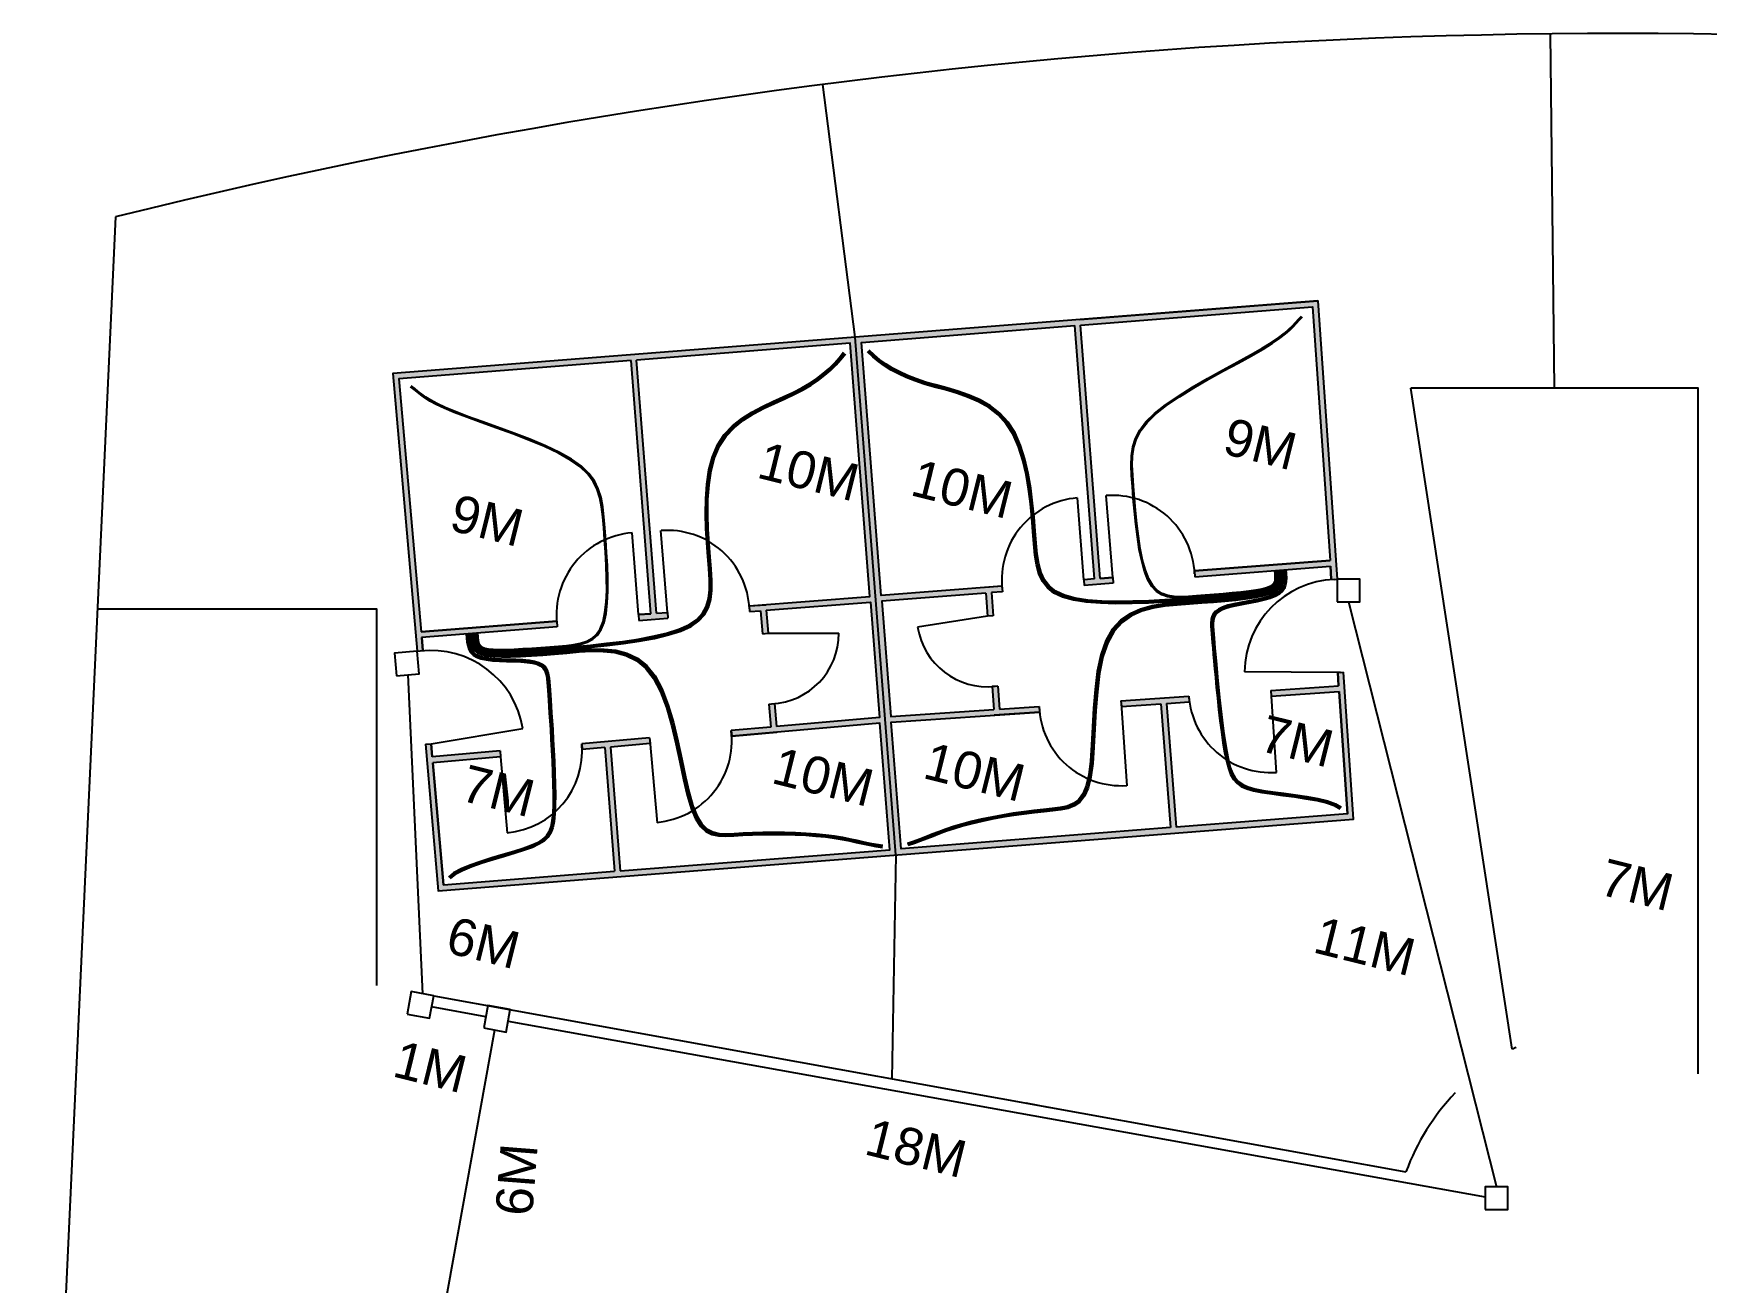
# Model space of a CAD drawing. Header units: millimetres. Extents: x 790368 to 790619, y 161713 to 161823.
# Drawn here: x 790479.4 to 790508.77, y 161748.95 to 161770.87 of the extents above; entities that cross this region are included whole.
import ezdxf

# ---------------------------------------------------------------- set-up
doc = ezdxf.new("R2010")
doc.units = ezdxf.units.MM
for name, color, linetype in [('can interior', 172, 'Continuous'), ('can secundaria', 1, 'Continuous'), ('urbanizacion', 7, 'Continuous')]:
    doc.layers.add(name, color=color, linetype=linetype)
doc.styles.get("Standard").update_dxf_attribs({"font": 'arial.ttf'})
pattern_1 = [(45, (790325.319805, 161858.91633), (0.01683798, 0.061739261), [0.079375, -0.015875, 0, -0.015875])]

msp = doc.modelspace()

# ---------------------------------------------------------------- hatches: boundary and pattern name
at = {"layer": 'urbanizacion'}
h = msp.add_hatch(dxfattribs=at)
h.set_pattern_fill('ANSI36', color=256, scale=0.01)
h.set_pattern_definition(pattern_1)
h.paths.add_polyline_path([(790494.631, 161756.559), (790494.457, 161758.779), (790497.06, 161758.958), (790497.053, 161759.057), (790496.358, 161759.01), (790496.331, 161759.413), (790496.231, 161759.406), (790496.258, 161759.003), (790494.449, 161758.879), (790494.29, 161760.903), (790496.118, 161761.046), (790496.146, 161760.643), (790496.246, 161760.65), (790496.218, 161761.054), (790496.409, 161761.069), (790496.402, 161761.169), (790496.111, 161761.146), (790494.283, 161761.002), (790493.934, 161765.446), (790497.679, 161765.74), (790498.028, 161761.296), (790497.837, 161761.281), (790497.845, 161761.182), (790498.135, 161761.204), (790498.353, 161761.222), (790498.345, 161761.321), (790498.128, 161761.304), (790497.779, 161765.748), (790501.854, 161766.068), (790502.16, 161761.621), (790499.781, 161761.434), (790499.789, 161761.334), (790502.167, 161761.521), (790502.183, 161761.288), (790502.183, 161761.283, -0.007705), (790502.233, 161761.286), (790502.233, 161761.287), (790502.283, 161761.29), (790502.26, 161761.627), (790501.947, 161766.175), (790497.771, 161765.848), (790493.826, 161765.538), (790494.539, 161756.451), (790502.572, 161757.081), (790502.395, 161759.658), (790502.345, 161759.655), (790502.295, 161759.651), (790502.311, 161759.418), (790501.119, 161759.336), (790501.126, 161759.237), (790502.318, 161759.319), (790502.465, 161757.173), (790499.462, 161756.938), (790499.292, 161759.111), (790499.689, 161759.138), (790499.682, 161759.238), (790498.49, 161759.156), (790498.497, 161759.056), (790499.192, 161759.103), (790499.362, 161756.93)])
h = msp.add_hatch(dxfattribs=at)
h.set_pattern_fill('ANSI36', color=256, scale=0.01)
h.set_pattern_definition(pattern_1)
h.paths.add_polyline_path([(790490.529, 161760.708), (790490.338, 161760.693), (790489.989, 161765.137), (790493.735, 161765.431), (790494.083, 161760.987), (790491.964, 161760.821), (790491.972, 161760.721), (790492.164, 161760.736), (790492.199, 161760.332), (790492.299, 161760.341), (790492.263, 161760.744), (790494.091, 161760.887), (790494.25, 161758.863), (790492.443, 161758.703), (790492.408, 161759.106), (790492.308, 161759.097), (790492.344, 161758.695), (790491.65, 161758.633), (790491.659, 161758.534), (790492.452, 161758.604), (790494.258, 161758.763), (790494.432, 161756.543), (790489.701, 161756.172), (790489.53, 161758.345), (790490.224, 161758.407), (790490.22, 161758.457), (790490.215, 161758.507), (790489.025, 161758.402), (790489.034, 161758.302), (790489.431, 161758.337), (790489.601, 161756.164), (790486.598, 161755.928), (790486.409, 161758.07), (790487.599, 161758.175), (790487.591, 161758.275), (790486.4, 161758.17), (790486.38, 161758.403), (790486.28, 161758.394), (790486.507, 161755.821), (790494.539, 161756.451), (790493.826, 161765.538), (790485.706, 161764.901), (790486.136, 161760.028), (790486.236, 161760.036), (790486.215, 161760.269), (790488.593, 161760.456), (790488.585, 161760.555), (790488.367, 161760.538), (790486.206, 161760.369), (790485.814, 161764.809), (790489.89, 161765.129), (790490.238, 161760.685), (790490.021, 161760.668), (790490.029, 161760.568), (790490.246, 161760.585), (790490.537, 161760.608)])

# ---------------------------------------------------------------- linework, layer by layer
for p, q in [((790496.82, 161752.099), (790497.213, 161752.024)), ((790497.017, 161752.062), (790497.017, 161752.062))]:
    msp.add_line(p, q)
at = {"layer": 'can interior'}
for points in [[(790501.208, 161761.446), (790501.213, 161761.374), (790501.214, 161761.313), (790501.209, 161761.262), (790501.194, 161761.219), (790501.166, 161761.183), (790501.123, 161761.153), (790501.062, 161761.127), (790500.979, 161761.105), (790500.873, 161761.084), (790500.748, 161761.064), (790500.607, 161761.047), (790500.455, 161761.03), (790500.296, 161761.015), (790500.134, 161761.001), (790499.975, 161760.988), (790499.821, 161760.976), (790499.677, 161760.965), (790499.543, 161760.96), (790499.42, 161760.964), (790499.307, 161760.982), (790499.205, 161761.018), (790499.114, 161761.077), (790499.033, 161761.163), (790498.963, 161761.281), (790498.904, 161761.432), (790498.854, 161761.612), (790498.812, 161761.814), (790498.778, 161762.032), (790498.75, 161762.258), (790498.727, 161762.486), (790498.707, 161762.708), (790498.691, 161762.919), (790498.676, 161763.112), (790498.669, 161763.29), (790498.674, 161763.455), (790498.697, 161763.611), (790498.744, 161763.76), (790498.819, 161763.905), (790498.929, 161764.05), (790499.079, 161764.197), (790499.271, 161764.349), (790499.498, 161764.503), (790499.748, 161764.658), (790500.011, 161764.81), (790500.275, 161764.958), (790500.53, 161765.097), (790500.764, 161765.226), (790500.968, 161765.342), (790501.132, 161765.443), (790501.261, 161765.531), (790501.361, 161765.608), (790501.438, 161765.676), (790501.501, 161765.737), (790501.554, 161765.795), (790501.605, 161765.852), (790501.66, 161765.909)], [(790501.188, 161761.444), (790501.193, 161761.373), (790501.194, 161761.313), (790501.189, 161761.264), (790501.174, 161761.223), (790501.146, 161761.19), (790501.104, 161761.162), (790501.043, 161761.139), (790500.961, 161761.118), (790500.857, 161761.099), (790500.733, 161761.081), (790500.594, 161761.064), (790500.444, 161761.049), (790500.287, 161761.034), (790500.128, 161761.02), (790499.97, 161761.008), (790499.819, 161760.996), (790499.678, 161760.985), (790499.547, 161760.98), (790499.426, 161760.984), (790499.315, 161761.002), (790499.216, 161761.038), (790499.126, 161761.097), (790499.047, 161761.182), (790498.978, 161761.299), (790498.92, 161761.449), (790498.871, 161761.627), (790498.83, 161761.828), (790498.797, 161762.043), (790498.769, 161762.267), (790498.746, 161762.493), (790498.727, 161762.713), (790498.71, 161762.921), (790498.696, 161763.113), (790498.689, 161763.289), (790498.695, 161763.452), (790498.718, 161763.606), (790498.764, 161763.753), (790498.84, 161763.897), (790498.949, 161764.041), (790499.099, 161764.187), (790499.291, 161764.338), (790499.517, 161764.491), (790499.767, 161764.646), (790500.029, 161764.798), (790500.293, 161764.945), (790500.548, 161765.084), (790500.782, 161765.213), (790500.985, 161765.329), (790501.149, 161765.43), (790501.278, 161765.518), (790501.378, 161765.595), (790501.455, 161765.663), (790501.517, 161765.725), (790501.57, 161765.783), (790501.62, 161765.839), (790501.674, 161765.895)], [(790487.114, 161760.34), (790487.12, 161760.267), (790487.129, 161760.203), (790487.143, 161760.148), (790487.166, 161760.102), (790487.2, 161760.063), (790487.25, 161760.033), (790487.318, 161760.01), (790487.407, 161759.994), (790487.52, 161759.986), (790487.656, 161759.983), (790487.815, 161759.987), (790487.995, 161759.995), (790488.196, 161760.009), (790488.417, 161760.026), (790488.657, 161760.046), (790488.915, 161760.07), (790489.188, 161760.096), (790489.471, 161760.126), (790489.756, 161760.161), (790490.035, 161760.203), (790490.301, 161760.252), (790490.546, 161760.311), (790490.763, 161760.38), (790490.943, 161760.462), (790491.082, 161760.557), (790491.182, 161760.667), (790491.25, 161760.792), (790491.289, 161760.934), (790491.307, 161761.092), (790491.308, 161761.269), (790491.297, 161761.465), (790491.279, 161761.682), (790491.261, 161761.917), (790491.246, 161762.168), (790491.238, 161762.427), (790491.241, 161762.688), (790491.259, 161762.944), (790491.297, 161763.19), (790491.357, 161763.418), (790491.445, 161763.623), (790491.562, 161763.8), (790491.705, 161763.951), (790491.867, 161764.08), (790492.042, 161764.191), (790492.225, 161764.289), (790492.409, 161764.376), (790492.589, 161764.457), (790492.758, 161764.536), (790492.913, 161764.616), (790493.052, 161764.698), (790493.179, 161764.783), (790493.293, 161764.87), (790493.396, 161764.96), (790493.49, 161765.052), (790493.575, 161765.148), (790493.654, 161765.248)], [(790487.134, 161760.342), (790487.14, 161760.269), (790487.148, 161760.206), (790487.162, 161760.153), (790487.185, 161760.109), (790487.219, 161760.073), (790487.268, 161760.045), (790487.335, 161760.024), (790487.422, 161760.011), (790487.533, 161760.004), (790487.668, 161760.002), (790487.825, 161760.006), (790488.003, 161760.015), (790488.202, 161760.029), (790488.42, 161760.046), (790488.658, 161760.067), (790488.913, 161760.09), (790489.184, 161760.116), (790489.464, 161760.145), (790489.747, 161760.18), (790490.024, 161760.221), (790490.288, 161760.27), (790490.531, 161760.328), (790490.746, 161760.397), (790490.925, 161760.477), (790491.062, 161760.571), (790491.162, 161760.679), (790491.229, 161760.802), (790491.269, 161760.942), (790491.286, 161761.099), (790491.287, 161761.275), (790491.276, 161761.47), (790491.259, 161761.686), (790491.241, 161761.922), (790491.226, 161762.173), (790491.218, 161762.432), (790491.221, 161762.694), (790491.239, 161762.952), (790491.277, 161763.199), (790491.338, 161763.429), (790491.426, 161763.635), (790491.544, 161763.813), (790491.687, 161763.965), (790491.85, 161764.095), (790492.026, 161764.207), (790492.21, 161764.305), (790492.395, 161764.392), (790492.575, 161764.473), (790492.745, 161764.552), (790492.9, 161764.632), (790493.039, 161764.714), (790493.165, 161764.798), (790493.279, 161764.884), (790493.382, 161764.973), (790493.475, 161765.066), (790493.56, 161765.161), (790493.638, 161765.26)], [(790487.154, 161760.343), (790487.16, 161760.271), (790487.168, 161760.21), (790487.182, 161760.158), (790487.204, 161760.116), (790487.237, 161760.082), (790487.285, 161760.057), (790487.351, 161760.039), (790487.438, 161760.027), (790487.547, 161760.021), (790487.68, 161760.021), (790487.835, 161760.026), (790488.011, 161760.035), (790488.207, 161760.049), (790488.423, 161760.066), (790488.658, 161760.087), (790488.911, 161760.11), (790489.18, 161760.135), (790489.458, 161760.165), (790489.738, 161760.199), (790490.013, 161760.24), (790490.274, 161760.288), (790490.515, 161760.345), (790490.729, 161760.413), (790490.906, 161760.492), (790491.043, 161760.584), (790491.142, 161760.691), (790491.209, 161760.812), (790491.248, 161760.95), (790491.266, 161761.106), (790491.266, 161761.281), (790491.256, 161761.475), (790491.238, 161761.69), (790491.22, 161761.926), (790491.205, 161762.177), (790491.197, 161762.438), (790491.201, 161762.701), (790491.219, 161762.96), (790491.257, 161763.209), (790491.318, 161763.44), (790491.407, 161763.647), (790491.526, 161763.827), (790491.67, 161763.98), (790491.834, 161764.11), (790492.011, 161764.223), (790492.195, 161764.32), (790492.381, 161764.408), (790492.562, 161764.489), (790492.732, 161764.568), (790492.887, 161764.648), (790493.026, 161764.729), (790493.152, 161764.813), (790493.265, 161764.899), (790493.367, 161764.987), (790493.46, 161765.079), (790493.544, 161765.173), (790493.622, 161765.272)], [(790501.268, 161761.451), (790501.273, 161761.377), (790501.274, 161761.313), (790501.269, 161761.256), (790501.254, 161761.207), (790501.225, 161761.164), (790501.181, 161761.126), (790501.118, 161761.093), (790501.032, 161761.064), (790500.922, 161761.037), (790500.788, 161761.014), (790500.631, 161760.992), (790500.451, 161760.973), (790500.25, 161760.954), (790500.029, 161760.937), (790499.789, 161760.92), (790499.531, 161760.903), (790499.257, 161760.886), (790498.972, 161760.872), (790498.686, 161760.862), (790498.403, 161760.859), (790498.133, 161760.867), (790497.882, 161760.886), (790497.657, 161760.921), (790497.466, 161760.974), (790497.314, 161761.046), (790497.198, 161761.139), (790497.112, 161761.252), (790497.051, 161761.386), (790497.009, 161761.54), (790496.98, 161761.714), (790496.961, 161761.91), (790496.944, 161762.126), (790496.925, 161762.362), (790496.901, 161762.612), (790496.869, 161762.869), (790496.825, 161763.126), (790496.767, 161763.376), (790496.691, 161763.613), (790496.596, 161763.829), (790496.477, 161764.018), (790496.334, 161764.174), (790496.17, 161764.301), (790495.99, 161764.404), (790495.799, 161764.486), (790495.604, 161764.554), (790495.408, 161764.611), (790495.218, 161764.663), (790495.038, 161764.715), (790494.873, 161764.77), (790494.722, 161764.829), (790494.584, 161764.893), (790494.458, 161764.961), (790494.342, 161765.034), (790494.235, 161765.111), (790494.135, 161765.192), (790494.042, 161765.278)], [(790501.248, 161761.449), (790501.253, 161761.376), (790501.254, 161761.313), (790501.249, 161761.258), (790501.234, 161761.211), (790501.206, 161761.17), (790501.162, 161761.135), (790501.099, 161761.104), (790501.014, 161761.077), (790500.906, 161761.053), (790500.773, 161761.031), (790500.618, 161761.01), (790500.44, 161760.991), (790500.242, 161760.973), (790500.023, 161760.956), (790499.786, 161760.94), (790499.53, 161760.923), (790499.258, 161760.906), (790498.976, 161760.892), (790498.692, 161760.882), (790498.412, 161760.879), (790498.144, 161760.886), (790497.894, 161760.906), (790497.671, 161760.94), (790497.482, 161760.992), (790497.331, 161761.063), (790497.216, 161761.154), (790497.131, 161761.265), (790497.07, 161761.397), (790497.028, 161761.55), (790497, 161761.723), (790496.98, 161761.918), (790496.963, 161762.133), (790496.945, 161762.369), (790496.92, 161762.62), (790496.888, 161762.877), (790496.844, 161763.136), (790496.785, 161763.387), (790496.71, 161763.625), (790496.614, 161763.843), (790496.494, 161764.033), (790496.35, 161764.19), (790496.185, 161764.318), (790496.004, 161764.421), (790495.812, 161764.504), (790495.616, 161764.572), (790495.419, 161764.629), (790495.229, 161764.681), (790495.048, 161764.733), (790494.883, 161764.787), (790494.732, 161764.847), (790494.595, 161764.91), (790494.469, 161764.978), (790494.354, 161765.05), (790494.248, 161765.126), (790494.149, 161765.207), (790494.056, 161765.292)], [(790501.228, 161761.447), (790501.233, 161761.375), (790501.234, 161761.313), (790501.229, 161761.26), (790501.214, 161761.215), (790501.186, 161761.177), (790501.142, 161761.144), (790501.08, 161761.116), (790500.997, 161761.091), (790500.889, 161761.068), (790500.758, 161761.047), (790500.605, 161761.028), (790500.429, 161761.01), (790500.233, 161760.993), (790500.017, 161760.976), (790499.782, 161760.959), (790499.528, 161760.943), (790499.259, 161760.926), (790498.98, 161760.912), (790498.698, 161760.902), (790498.42, 161760.899), (790498.154, 161760.906), (790497.907, 161760.925), (790497.686, 161760.959), (790497.498, 161761.009), (790497.348, 161761.079), (790497.234, 161761.169), (790497.149, 161761.278), (790497.089, 161761.409), (790497.047, 161761.56), (790497.019, 161761.732), (790497, 161761.925), (790496.983, 161762.141), (790496.964, 161762.377), (790496.94, 161762.627), (790496.907, 161762.886), (790496.863, 161763.145), (790496.804, 161763.398), (790496.728, 161763.638), (790496.631, 161763.857), (790496.511, 161764.048), (790496.366, 161764.206), (790496.2, 161764.335), (790496.018, 161764.438), (790495.825, 161764.522), (790495.628, 161764.59), (790495.431, 161764.647), (790495.239, 161764.699), (790495.059, 161764.751), (790494.893, 161764.805), (790494.743, 161764.864), (790494.606, 161764.927), (790494.481, 161764.994), (790494.366, 161765.066), (790494.26, 161765.142), (790494.162, 161765.222), (790494.07, 161765.307)], [(790487.193, 161760.346), (790487.2, 161760.275), (790487.208, 161760.216), (790487.221, 161760.168), (790487.242, 161760.13), (790487.274, 161760.101), (790487.321, 161760.081), (790487.385, 161760.067), (790487.469, 161760.06), (790487.575, 161760.057), (790487.7, 161760.058), (790487.84, 161760.064), (790487.99, 161760.071), (790488.147, 161760.081), (790488.307, 161760.093), (790488.464, 161760.105), (790488.615, 161760.117), (790488.757, 161760.128), (790488.887, 161760.144), (790489.006, 161760.167), (790489.112, 161760.202), (790489.205, 161760.253), (790489.284, 161760.325), (790489.349, 161760.421), (790489.399, 161760.547), (790489.433, 161760.704), (790489.454, 161760.888), (790489.463, 161761.092), (790489.462, 161761.311), (790489.455, 161761.536), (790489.442, 161761.762), (790489.427, 161761.983), (790489.41, 161762.192), (790489.394, 161762.383), (790489.374, 161762.558), (790489.343, 161762.718), (790489.296, 161762.867), (790489.227, 161763.005), (790489.13, 161763.135), (790489, 161763.26), (790488.829, 161763.381), (790488.616, 161763.5), (790488.369, 161763.617), (790488.098, 161763.73), (790487.815, 161763.839), (790487.532, 161763.943), (790487.258, 161764.041), (790487.007, 161764.132), (790486.788, 161764.215), (790486.61, 161764.289), (790486.469, 161764.356), (790486.359, 161764.417), (790486.272, 161764.472), (790486.201, 161764.523), (790486.14, 161764.572), (790486.082, 161764.619), (790486.019, 161764.667)], [(790487.173, 161760.345), (790487.18, 161760.273), (790487.188, 161760.213), (790487.201, 161760.163), (790487.223, 161760.123), (790487.256, 161760.092), (790487.303, 161760.069), (790487.368, 161760.053), (790487.453, 161760.043), (790487.561, 161760.039), (790487.688, 161760.04), (790487.83, 161760.044), (790487.982, 161760.051), (790488.142, 161760.061), (790488.303, 161760.073), (790488.463, 161760.085), (790488.617, 161760.097), (790488.761, 161760.109), (790488.894, 161760.124), (790489.015, 161760.148), (790489.123, 161760.183), (790489.218, 161760.235), (790489.299, 161760.307), (790489.366, 161760.405), (790489.417, 161760.532), (790489.452, 161760.69), (790489.473, 161760.876), (790489.483, 161761.082), (790489.482, 161761.302), (790489.475, 161761.53), (790489.462, 161761.759), (790489.447, 161761.982), (790489.43, 161762.192), (790489.414, 161762.386), (790489.394, 161762.562), (790489.363, 161762.725), (790489.316, 161762.875), (790489.246, 161763.014), (790489.149, 161763.146), (790489.018, 161763.272), (790488.848, 161763.394), (790488.634, 161763.514), (790488.386, 161763.631), (790488.115, 161763.745), (790487.832, 161763.855), (790487.548, 161763.959), (790487.274, 161764.057), (790487.022, 161764.148), (790486.803, 161764.231), (790486.625, 161764.305), (790486.484, 161764.371), (790486.374, 161764.432), (790486.286, 161764.487), (790486.215, 161764.538), (790486.154, 161764.587), (790486.094, 161764.635), (790486.031, 161764.683)], [(790501.288, 161761.452), (790501.293, 161761.379), (790501.294, 161761.313), (790501.289, 161761.255), (790501.274, 161761.203), (790501.245, 161761.157), (790501.2, 161761.117), (790501.136, 161761.081), (790501.05, 161761.05), (790500.939, 161761.022), (790500.805, 161760.997), (790500.651, 161760.975), (790500.48, 161760.955), (790500.294, 161760.937), (790500.097, 161760.921), (790499.89, 161760.906), (790499.677, 161760.891), (790499.461, 161760.876), (790499.246, 161760.855), (790499.036, 161760.82), (790498.836, 161760.766), (790498.65, 161760.685), (790498.482, 161760.57), (790498.338, 161760.416), (790498.222, 161760.215), (790498.136, 161759.964), (790498.075, 161759.673), (790498.035, 161759.355), (790498.009, 161759.026), (790497.991, 161758.697), (790497.975, 161758.384), (790497.956, 161758.098), (790497.926, 161757.855), (790497.881, 161757.665), (790497.82, 161757.522), (790497.744, 161757.42), (790497.651, 161757.351), (790497.544, 161757.307), (790497.421, 161757.281), (790497.283, 161757.265), (790497.13, 161757.25), (790496.963, 161757.232), (790496.784, 161757.209), (790496.598, 161757.182), (790496.41, 161757.15), (790496.221, 161757.115), (790496.038, 161757.077), (790495.862, 161757.036), (790495.699, 161756.993), (790495.551, 161756.949), (790495.416, 161756.903), (790495.293, 161756.858), (790495.177, 161756.813), (790495.066, 161756.769), (790494.959, 161756.728), (790494.851, 161756.689), (790494.741, 161756.654)], [(790501.308, 161761.454), (790501.313, 161761.38), (790501.314, 161761.313), (790501.309, 161761.253), (790501.294, 161761.199), (790501.265, 161761.151), (790501.22, 161761.108), (790501.155, 161761.07), (790501.068, 161761.036), (790500.955, 161761.007), (790500.82, 161760.98), (790500.665, 161760.957), (790500.492, 161760.937), (790500.305, 161760.918), (790500.106, 161760.902), (790499.899, 161760.886), (790499.685, 161760.872), (790499.469, 161760.857), (790499.255, 161760.835), (790499.046, 161760.801), (790498.847, 161760.746), (790498.663, 161760.665), (790498.497, 161760.551), (790498.355, 161760.397), (790498.24, 161760.195), (790498.155, 161759.944), (790498.095, 161759.653), (790498.056, 161759.336), (790498.03, 161759.006), (790498.012, 161758.677), (790497.995, 161758.363), (790497.975, 161758.078), (790497.944, 161757.835), (790497.897, 161757.644), (790497.835, 161757.501), (790497.757, 161757.4), (790497.663, 161757.331), (790497.553, 161757.287), (790497.429, 161757.261), (790497.29, 161757.244), (790497.135, 161757.23), (790496.967, 161757.212), (790496.788, 161757.189), (790496.603, 161757.162), (790496.414, 161757.13), (790496.226, 161757.095), (790496.043, 161757.057), (790495.868, 161757.017), (790495.705, 161756.974), (790495.557, 161756.93), (790495.423, 161756.884), (790495.3, 161756.839), (790495.184, 161756.794), (790495.073, 161756.751), (790494.966, 161756.709), (790494.857, 161756.67), (790494.746, 161756.635)], [(790501.328, 161761.455), (790501.333, 161761.381), (790501.334, 161761.313), (790501.329, 161761.251), (790501.314, 161761.195), (790501.285, 161761.144), (790501.239, 161761.099), (790501.174, 161761.058), (790501.085, 161761.023), (790500.972, 161760.991), (790500.835, 161760.964), (790500.678, 161760.939), (790500.504, 161760.918), (790500.315, 161760.899), (790500.115, 161760.882), (790499.907, 161760.867), (790499.693, 161760.852), (790499.478, 161760.837), (790499.264, 161760.816), (790499.056, 161760.781), (790498.859, 161760.727), (790498.676, 161760.646), (790498.512, 161760.532), (790498.371, 161760.377), (790498.258, 161760.176), (790498.174, 161759.925), (790498.115, 161759.633), (790498.076, 161759.316), (790498.05, 161758.986), (790498.032, 161758.657), (790498.015, 161758.343), (790497.994, 161758.057), (790497.962, 161757.814), (790497.914, 161757.623), (790497.85, 161757.481), (790497.77, 161757.379), (790497.674, 161757.31), (790497.563, 161757.266), (790497.437, 161757.24), (790497.296, 161757.224), (790497.141, 161757.21), (790496.972, 161757.192), (790496.793, 161757.169), (790496.607, 161757.142), (790496.418, 161757.111), (790496.231, 161757.076), (790496.048, 161757.038), (790495.873, 161756.997), (790495.711, 161756.955), (790495.564, 161756.911), (790495.43, 161756.865), (790495.307, 161756.82), (790495.191, 161756.775), (790495.08, 161756.732), (790494.972, 161756.69), (790494.864, 161756.651), (790494.752, 161756.616)], [(790501.348, 161761.457), (790501.353, 161761.382), (790501.355, 161761.313), (790501.352, 161761.249), (790501.34, 161761.191), (790501.318, 161761.139), (790501.281, 161761.092), (790501.229, 161761.05), (790501.157, 161761.013), (790501.066, 161760.982), (790500.958, 161760.954), (790500.84, 161760.929), (790500.716, 161760.906), (790500.592, 161760.883), (790500.473, 161760.858), (790500.365, 161760.832), (790500.273, 161760.801), (790500.201, 161760.767), (790500.147, 161760.727), (790500.11, 161760.683), (790500.086, 161760.634), (790500.073, 161760.582), (790500.069, 161760.525), (790500.07, 161760.464), (790500.074, 161760.399), (790500.079, 161760.329), (790500.085, 161760.254), (790500.092, 161760.171), (790500.1, 161760.078), (790500.109, 161759.973), (790500.12, 161759.854), (790500.133, 161759.718), (790500.147, 161759.564), (790500.164, 161759.391), (790500.183, 161759.203), (790500.204, 161759.006), (790500.227, 161758.806), (790500.253, 161758.61), (790500.28, 161758.421), (790500.31, 161758.248), (790500.341, 161758.095), (790500.375, 161757.966), (790500.415, 161757.861), (790500.464, 161757.776), (790500.525, 161757.708), (790500.602, 161757.654), (790500.699, 161757.612), (790500.819, 161757.577), (790500.965, 161757.548), (790501.139, 161757.522), (790501.332, 161757.495), (790501.535, 161757.468), (790501.737, 161757.438), (790501.928, 161757.404), (790502.097, 161757.364), (790502.235, 161757.317), (790502.331, 161757.26)], [(790501.368, 161761.458), (790501.373, 161761.383), (790501.375, 161761.313), (790501.372, 161761.247), (790501.361, 161761.187), (790501.338, 161761.132), (790501.302, 161761.083), (790501.25, 161761.038), (790501.178, 161761), (790501.087, 161760.967), (790500.979, 161760.938), (790500.861, 161760.912), (790500.737, 161760.888), (790500.613, 161760.865), (790500.494, 161760.841), (790500.386, 161760.815), (790500.294, 161760.786), (790500.222, 161760.753), (790500.168, 161760.715), (790500.131, 161760.673), (790500.107, 161760.626), (790500.094, 161760.575), (790500.089, 161760.52), (790500.09, 161760.46), (790500.094, 161760.397), (790500.099, 161760.329), (790500.105, 161760.255), (790500.112, 161760.172), (790500.12, 161760.08), (790500.129, 161759.975), (790500.14, 161759.856), (790500.153, 161759.721), (790500.167, 161759.567), (790500.184, 161759.394), (790500.203, 161759.207), (790500.224, 161759.011), (790500.247, 161758.812), (790500.272, 161758.617), (790500.299, 161758.429), (790500.328, 161758.257), (790500.359, 161758.105), (790500.392, 161757.977), (790500.431, 161757.873), (790500.479, 161757.789), (790500.539, 161757.722), (790500.615, 161757.67), (790500.711, 161757.628), (790500.83, 161757.595), (790500.975, 161757.566), (790501.148, 161757.54), (790501.341, 161757.514), (790501.544, 161757.487), (790501.746, 161757.457), (790501.937, 161757.423), (790502.108, 161757.382), (790502.247, 161757.334), (790502.344, 161757.276)], [(790501.387, 161761.46), (790501.393, 161761.384), (790501.395, 161761.313), (790501.392, 161761.246), (790501.381, 161761.183), (790501.359, 161761.126), (790501.323, 161761.074), (790501.271, 161761.027), (790501.2, 161760.986), (790501.108, 161760.952), (790501.001, 161760.922), (790500.882, 161760.895), (790500.758, 161760.871), (790500.634, 161760.848), (790500.516, 161760.824), (790500.407, 161760.799), (790500.315, 161760.771), (790500.243, 161760.739), (790500.189, 161760.703), (790500.151, 161760.662), (790500.127, 161760.617), (790500.114, 161760.568), (790500.109, 161760.515), (790500.11, 161760.457), (790500.114, 161760.395), (790500.119, 161760.328), (790500.125, 161760.255), (790500.132, 161760.173), (790500.14, 161760.081), (790500.149, 161759.977), (790500.16, 161759.858), (790500.172, 161759.723), (790500.187, 161759.57), (790500.204, 161759.398), (790500.222, 161759.212), (790500.243, 161759.016), (790500.266, 161758.818), (790500.291, 161758.623), (790500.317, 161758.437), (790500.346, 161758.266), (790500.376, 161758.115), (790500.409, 161757.988), (790500.447, 161757.885), (790500.493, 161757.803), (790500.553, 161757.737), (790500.628, 161757.685), (790500.723, 161757.644), (790500.84, 161757.612), (790500.985, 161757.584), (790501.158, 161757.558), (790501.35, 161757.533), (790501.553, 161757.506), (790501.755, 161757.476), (790501.947, 161757.441), (790502.118, 161757.4), (790502.258, 161757.35), (790502.357, 161757.291)], [(790486.994, 161760.331), (790487, 161760.255), (790487.009, 161760.184), (790487.023, 161760.118), (790487.044, 161760.058), (790487.075, 161760.005), (790487.118, 161759.959), (790487.177, 161759.921), (790487.254, 161759.892), (790487.349, 161759.872), (790487.46, 161759.859), (790487.581, 161759.852), (790487.707, 161759.847), (790487.833, 161759.843), (790487.954, 161759.839), (790488.065, 161759.831), (790488.161, 161759.817), (790488.237, 161759.797), (790488.296, 161759.77), (790488.339, 161759.735), (790488.37, 161759.695), (790488.391, 161759.648), (790488.404, 161759.596), (790488.412, 161759.539), (790488.418, 161759.477), (790488.423, 161759.41), (790488.429, 161759.337), (790488.435, 161759.255), (790488.441, 161759.163), (790488.449, 161759.059), (790488.456, 161758.94), (790488.465, 161758.805), (790488.475, 161758.651), (790488.485, 161758.479), (790488.496, 161758.291), (790488.506, 161758.095), (790488.514, 161757.896), (790488.52, 161757.7), (790488.523, 161757.512), (790488.521, 161757.338), (790488.515, 161757.184), (790488.502, 161757.054), (790488.481, 161756.947), (790488.448, 161756.857), (790488.399, 161756.783), (790488.333, 161756.72), (790488.246, 161756.665), (790488.135, 161756.615), (790487.996, 161756.565), (790487.83, 161756.513), (790487.643, 161756.457), (790487.447, 161756.399), (790487.252, 161756.338), (790487.068, 161756.274), (790486.906, 161756.206), (790486.775, 161756.135), (790486.687, 161756.061)], [(790487.014, 161760.332), (790487.02, 161760.257), (790487.029, 161760.187), (790487.042, 161760.123), (790487.063, 161760.065), (790487.094, 161760.015), (790487.137, 161759.971), (790487.196, 161759.936), (790487.272, 161759.909), (790487.368, 161759.89), (790487.478, 161759.879), (790487.599, 161759.872), (790487.726, 161759.867), (790487.852, 161759.864), (790487.973, 161759.859), (790488.084, 161759.85), (790488.179, 161759.836), (790488.256, 161759.814), (790488.315, 161759.785), (790488.358, 161759.749), (790488.389, 161759.706), (790488.41, 161759.658), (790488.423, 161759.604), (790488.431, 161759.545), (790488.437, 161759.482), (790488.443, 161759.414), (790488.449, 161759.34), (790488.455, 161759.258), (790488.461, 161759.165), (790488.469, 161759.06), (790488.476, 161758.941), (790488.485, 161758.805), (790488.495, 161758.651), (790488.505, 161758.478), (790488.516, 161758.29), (790488.526, 161758.093), (790488.534, 161757.893), (790488.54, 161757.696), (790488.542, 161757.507), (790488.54, 161757.332), (790488.534, 161757.177), (790488.521, 161757.046), (790488.498, 161756.937), (790488.464, 161756.846), (790488.415, 161756.771), (790488.348, 161756.707), (790488.26, 161756.651), (790488.148, 161756.599), (790488.009, 161756.549), (790487.842, 161756.496), (790487.655, 161756.44), (790487.459, 161756.382), (790487.264, 161756.321), (790487.08, 161756.257), (790486.919, 161756.19), (790486.789, 161756.121), (790486.702, 161756.048)], [(790487.034, 161760.334), (790487.04, 161760.259), (790487.049, 161760.19), (790487.062, 161760.128), (790487.083, 161760.072), (790487.113, 161760.024), (790487.156, 161759.983), (790487.215, 161759.95), (790487.291, 161759.925), (790487.386, 161759.908), (790487.497, 161759.898), (790487.618, 161759.892), (790487.744, 161759.888), (790487.87, 161759.884), (790487.991, 161759.879), (790488.102, 161759.869), (790488.198, 161759.854), (790488.274, 161759.831), (790488.333, 161759.8), (790488.377, 161759.762), (790488.408, 161759.718), (790488.429, 161759.668), (790488.443, 161759.612), (790488.451, 161759.552), (790488.457, 161759.487), (790488.463, 161759.418), (790488.468, 161759.343), (790488.475, 161759.26), (790488.481, 161759.167), (790488.488, 161759.061), (790488.496, 161758.942), (790488.505, 161758.806), (790488.515, 161758.651), (790488.525, 161758.478), (790488.536, 161758.289), (790488.546, 161758.091), (790488.554, 161757.891), (790488.56, 161757.692), (790488.562, 161757.502), (790488.56, 161757.326), (790488.552, 161757.17), (790488.539, 161757.037), (790488.516, 161756.927), (790488.481, 161756.836), (790488.431, 161756.759), (790488.363, 161756.694), (790488.274, 161756.637), (790488.161, 161756.584), (790488.021, 161756.533), (790487.854, 161756.479), (790487.667, 161756.423), (790487.471, 161756.365), (790487.276, 161756.304), (790487.093, 161756.24), (790486.931, 161756.174), (790486.803, 161756.106), (790486.717, 161756.035)], [(790487.054, 161760.335), (790487.06, 161760.261), (790487.069, 161760.194), (790487.084, 161760.133), (790487.108, 161760.08), (790487.145, 161760.035), (790487.197, 161759.997), (790487.268, 161759.967), (790487.361, 161759.946), (790487.478, 161759.932), (790487.617, 161759.926), (790487.776, 161759.927), (790487.952, 161759.933), (790488.141, 161759.944), (790488.341, 161759.958), (790488.549, 161759.976), (790488.762, 161759.994), (790488.978, 161760.013), (790489.192, 161760.025), (790489.403, 161760.024), (790489.606, 161760.001), (790489.799, 161759.949), (790489.979, 161759.862), (790490.142, 161759.731), (790490.286, 161759.55), (790490.408, 161759.315), (790490.511, 161759.037), (790490.599, 161758.729), (790490.676, 161758.407), (790490.746, 161758.085), (790490.811, 161757.777), (790490.877, 161757.499), (790490.947, 161757.264), (790491.024, 161757.083), (790491.109, 161756.952), (790491.204, 161756.864), (790491.309, 161756.81), (790491.426, 161756.785), (790491.554, 161756.779), (790491.696, 161756.785), (790491.852, 161756.795), (790492.021, 161756.804), (790492.202, 161756.809), (790492.39, 161756.811), (790492.581, 161756.81), (790492.772, 161756.804), (790492.958, 161756.795), (790493.137, 161756.783), (790493.304, 161756.766), (790493.456, 161756.745), (790493.595, 161756.721), (790493.724, 161756.696), (790493.845, 161756.67), (790493.961, 161756.644), (790494.075, 161756.62), (790494.188, 161756.598), (790494.304, 161756.581)], [(790487.074, 161760.337), (790487.08, 161760.263), (790487.089, 161760.197), (790487.104, 161760.138), (790487.128, 161760.087), (790487.163, 161760.044), (790487.215, 161760.009), (790487.285, 161759.982), (790487.376, 161759.962), (790487.492, 161759.95), (790487.629, 161759.945), (790487.786, 161759.947), (790487.96, 161759.953), (790488.148, 161759.964), (790488.347, 161759.979), (790488.554, 161759.996), (790488.767, 161760.015), (790488.983, 161760.034), (790489.198, 161760.046), (790489.41, 161760.044), (790489.614, 161760.022), (790489.809, 161759.97), (790489.991, 161759.883), (790490.155, 161759.753), (790490.301, 161759.572), (790490.424, 161759.337), (790490.528, 161759.059), (790490.616, 161758.752), (790490.693, 161758.43), (790490.763, 161758.108), (790490.828, 161757.801), (790490.893, 161757.522), (790490.961, 161757.287), (790491.037, 161757.106), (790491.121, 161756.975), (790491.214, 161756.886), (790491.317, 161756.833), (790491.432, 161756.806), (790491.559, 161756.8), (790491.699, 161756.806), (790491.854, 161756.816), (790492.023, 161756.824), (790492.203, 161756.829), (790492.391, 161756.831), (790492.582, 161756.83), (790492.773, 161756.824), (790492.96, 161756.815), (790493.139, 161756.803), (790493.307, 161756.786), (790493.459, 161756.765), (790493.599, 161756.741), (790493.728, 161756.716), (790493.849, 161756.689), (790493.965, 161756.664), (790494.078, 161756.639), (790494.191, 161756.618), (790494.306, 161756.601)], [(790487.094, 161760.338), (790487.1, 161760.265), (790487.109, 161760.2), (790487.123, 161760.143), (790487.147, 161760.094), (790487.182, 161760.054), (790487.232, 161760.021), (790487.301, 161759.996), (790487.391, 161759.978), (790487.505, 161759.968), (790487.642, 161759.964), (790487.797, 161759.966), (790487.969, 161759.974), (790488.155, 161759.985), (790488.353, 161759.999), (790488.559, 161760.017), (790488.772, 161760.036), (790488.988, 161760.054), (790489.204, 161760.067), (790489.417, 161760.065), (790489.623, 161760.043), (790489.819, 161759.992), (790490.002, 161759.905), (790490.169, 161759.775), (790490.315, 161759.594), (790490.439, 161759.36), (790490.544, 161759.082), (790490.633, 161758.775), (790490.71, 161758.453), (790490.779, 161758.131), (790490.844, 161757.824), (790490.908, 161757.545), (790490.976, 161757.31), (790491.05, 161757.129), (790491.132, 161756.997), (790491.223, 161756.909), (790491.325, 161756.855), (790491.438, 161756.828), (790491.564, 161756.821), (790491.703, 161756.827), (790491.856, 161756.837), (790492.024, 161756.845), (790492.204, 161756.85), (790492.392, 161756.851), (790492.583, 161756.85), (790492.775, 161756.844), (790492.962, 161756.835), (790493.142, 161756.822), (790493.309, 161756.806), (790493.463, 161756.785), (790493.603, 161756.761), (790493.732, 161756.735), (790493.853, 161756.709), (790493.969, 161756.683), (790494.082, 161756.659), (790494.194, 161756.638), (790494.309, 161756.621)]]:
    msp.add_lwpolyline(points, dxfattribs=at)
at = {"layer": 'can secundaria'}
for p, q in [((790502.483, 161760.89), (790505.082, 161750.627)), ((790485.972, 161759.611), (790486.229, 161754.015)), ((790487.339, 161753.611), (790486.39, 161753.783)), ((790486.603, 161748.425), (790487.5, 161753.379))]:
    msp.add_line(p, q, dxfattribs=at)
for points in [[(790502.283, 161760.89), (790502.683, 161760.89), (790502.683, 161761.29), (790502.283, 161761.29)], [(790485.773, 161759.594), (790486.171, 161759.629), (790486.136, 161760.028), (790485.737, 161759.992)], [(790485.961, 161753.657), (790486.355, 161753.586), (790486.426, 161753.98), (790486.032, 161754.051)], [(790487.304, 161753.414), (790487.697, 161753.343), (790487.768, 161753.737), (790487.375, 161753.808)], [(790504.882, 161750.227), (790505.282, 161750.227), (790505.282, 161750.627), (790504.882, 161750.627)]]:
    msp.add_lwpolyline(points, close=True, dxfattribs=at)
msp.add_lwpolyline([(790487.732, 161753.533), (790504.882, 161750.449)], dxfattribs=at)
at = {"layer": 'urbanizacion'}
for points in [[(790506.102, 161764.645), (790506.033, 161770.861)], [(790493.826, 161765.538), (790493.257, 161769.974)], [(790480.842, 161767.651), (790479.401, 161736.447)], [(790501.947, 161766.175), (790485.706, 161764.901), (790486.136, 161760.028)], [(790497.771, 161765.848), (790501.947, 161766.175), (790502.26, 161761.627)], [(790497.779, 161765.748), (790501.854, 161766.068), (790502.16, 161761.621)], [(790496.402, 161761.169), (790494.283, 161761.002), (790493.934, 161765.446), (790497.679, 161765.74)], [(790498.028, 161761.296), (790497.679, 161765.74)], [(790498.128, 161761.304), (790497.779, 161765.748)], [(790491.964, 161760.821), (790494.083, 161760.987), (790493.735, 161765.431), (790489.989, 161765.137)], [(790494.539, 161756.451), (790493.826, 161765.538)], [(790494.539, 161756.451), (790493.826, 161765.538)], [(790489.89, 161765.129), (790485.814, 161764.809), (790486.206, 161760.369)], [(790490.238, 161760.685), (790489.89, 161765.129)], [(790490.338, 161760.693), (790489.989, 161765.137)], [(790508.625, 161752.609), (790508.625, 161764.645), (790503.58, 161764.645)], [(790505.359, 161753.039), (790503.58, 161764.645)], [(790497.837, 161761.281), (790497.725, 161762.717)], [(790498.345, 161761.321), (790498.233, 161762.757)], [(790490.021, 161760.668), (790489.908, 161762.104)], [(790490.529, 161760.708), (790490.416, 161762.144)], [(790502.16, 161761.621), (790499.781, 161761.434)], [(790499.781, 161761.434), (790502.16, 161761.621)], [(790499.789, 161761.334), (790502.168, 161761.521)], [(790502.167, 161761.521), (790502.183, 161761.288)], [(790502.183, 161761.288), (790502.167, 161761.521)], [(790502.183, 161761.288), (790502.167, 161761.521)], [(790502.26, 161761.627), (790502.283, 161761.29)], [(790498.028, 161761.296), (790497.837, 161761.281)], [(790498.028, 161761.296), (790497.837, 161761.281)], [(790498.028, 161761.296), (790497.837, 161761.281)], [(790497.837, 161761.281), (790497.845, 161761.182)], [(790498.345, 161761.321), (790498.128, 161761.304)], [(790498.128, 161761.304), (790498.345, 161761.321)], [(790498.345, 161761.321), (790498.128, 161761.304)], [(790498.353, 161761.222), (790498.135, 161761.204)], [(790498.345, 161761.321), (790498.353, 161761.222)], [(790499.999, 161761.451), (790499.781, 161761.434)], [(790499.781, 161761.434), (790499.789, 161761.334)], [(790502.233, 161761.287), (790502.283, 161761.29)], [(790496.118, 161761.046), (790494.29, 161760.903), (790494.449, 161758.879), (790496.258, 161759.003)], [(790496.402, 161761.169), (790496.111, 161761.146)], [(790496.118, 161761.046), (790496.146, 161760.643)], [(790496.409, 161761.069), (790496.218, 161761.054)], [(790496.409, 161761.069), (790496.218, 161761.054)], [(790496.218, 161761.054), (790496.246, 161760.65)], [(790496.402, 161761.169), (790496.409, 161761.069)], [(790498.135, 161761.204), (790497.845, 161761.182)], [(790485.43, 161754.16), (790485.43, 161760.765), (790480.524, 161760.765)], [(790490.238, 161760.685), (790490.021, 161760.668)], [(790490.021, 161760.668), (790490.238, 161760.685)], [(790490.021, 161760.668), (790490.238, 161760.685)], [(790490.021, 161760.668), (790490.029, 161760.568)], [(790490.338, 161760.693), (790490.529, 161760.708)], [(790490.338, 161760.693), (790490.529, 161760.708)], [(790490.338, 161760.693), (790490.529, 161760.708)], [(790490.529, 161760.708), (790490.537, 161760.608)], [(790491.964, 161760.821), (790492.255, 161760.843)], [(790491.964, 161760.821), (790491.972, 161760.721)], [(790491.972, 161760.721), (790492.164, 161760.736)], [(790491.972, 161760.721), (790492.164, 161760.736)], [(790492.164, 161760.736), (790492.199, 161760.332)], [(790492.263, 161760.744), (790494.091, 161760.887), (790494.25, 161758.863), (790492.443, 161758.703)], [(790492.263, 161760.744), (790492.299, 161760.341)], [(790496.146, 161760.643), (790494.921, 161760.45)], [(790496.246, 161760.65), (790496.146, 161760.643)], [(790486.206, 161760.369), (790488.585, 161760.555)], [(790488.585, 161760.555), (790486.206, 161760.369)], [(790488.593, 161760.456), (790486.214, 161760.269)], [(790488.367, 161760.538), (790488.585, 161760.555)], [(790488.585, 161760.555), (790488.593, 161760.456)], [(790490.029, 161760.568), (790490.246, 161760.585)], [(790490.246, 161760.585), (790490.537, 161760.608)], [(790492.199, 161760.332), (790492.299, 161760.341)], [(790492.299, 161760.341), (790493.539, 161760.341)], [(790486.136, 161760.028), (790486.236, 161760.036)], [(790486.236, 161760.036), (790486.215, 161760.269)], [(790486.236, 161760.036), (790486.215, 161760.269)], [(790486.215, 161760.269), (790486.236, 161760.036)], [(790486.28, 161758.394), (790486.507, 161755.821), (790502.572, 161757.081), (790502.395, 161759.658)], [(790502.295, 161759.651), (790500.66, 161759.665)], [(790502.345, 161759.655), (790502.295, 161759.651)], [(790502.295, 161759.651), (790502.311, 161759.418)], [(790502.311, 161759.418), (790502.295, 161759.651)], [(790502.311, 161759.418), (790502.295, 161759.651)], [(790502.345, 161759.655), (790502.395, 161759.658)], [(790496.331, 161759.413), (790496.231, 161759.406)], [(790496.231, 161759.406), (790496.258, 161759.003)], [(790496.331, 161759.413), (790496.358, 161759.01)], [(790498.49, 161759.156), (790499.682, 161759.238)], [(790498.49, 161759.156), (790498.497, 161759.056)], [(790502.318, 161759.319), (790502.465, 161757.173), (790499.462, 161756.938)], [(790499.682, 161759.238), (790499.689, 161759.138)], [(790501.119, 161759.336), (790502.311, 161759.418)], [(790501.119, 161759.336), (790501.126, 161759.237)], [(790501.126, 161759.237), (790502.318, 161759.319)], [(790501.126, 161759.237), (790502.318, 161759.319)], [(790501.126, 161759.237), (790501.217, 161757.9)], [(790502.465, 161757.173), (790502.318, 161759.319)], [(790492.308, 161759.097), (790492.408, 161759.106)], [(790492.308, 161759.097), (790492.344, 161758.695)], [(790492.408, 161759.106), (790492.443, 161758.703)], [(790499.362, 161756.93), (790494.631, 161756.559), (790494.457, 161758.779), (790497.06, 161758.958)], [(790496.265, 161758.903), (790497.06, 161758.958)], [(790497.06, 161758.958), (790496.265, 161758.903)], [(790496.358, 161759.01), (790497.053, 161759.057)], [(790497.053, 161759.057), (790497.06, 161758.958)], [(790498.493, 161759.106), (790498.592, 161757.664)], [(790498.497, 161759.056), (790499.192, 161759.103)], [(790499.192, 161759.103), (790499.362, 161756.93)], [(790499.292, 161759.111), (790499.689, 161759.138)], [(790499.292, 161759.111), (790499.689, 161759.138)], [(790499.292, 161759.111), (790499.462, 161756.938)], [(790486.38, 161758.403), (790487.993, 161758.672)], [(790489.701, 161756.172), (790494.432, 161756.543), (790494.258, 161758.763), (790491.659, 161758.534)], [(790492.344, 161758.695), (790491.65, 161758.633)], [(790491.65, 161758.633), (790491.659, 161758.534)], [(790492.452, 161758.604), (790491.659, 161758.534)], [(790491.659, 161758.534), (790492.452, 161758.604)], [(790486.28, 161758.394), (790486.38, 161758.403)], [(790486.38, 161758.403), (790486.4, 161758.17)], [(790486.4, 161758.17), (790486.38, 161758.403)], [(790486.4, 161758.17), (790486.38, 161758.403)], [(790487.591, 161758.275), (790486.4, 161758.17)], [(790487.591, 161758.275), (790487.599, 161758.175)], [(790490.215, 161758.507), (790489.025, 161758.402)], [(790489.025, 161758.402), (790489.034, 161758.302)], [(790489.431, 161758.337), (790489.034, 161758.302)], [(790489.431, 161758.337), (790489.034, 161758.302)], [(790489.431, 161758.337), (790489.601, 161756.164)], [(790490.224, 161758.407), (790489.53, 161758.345)], [(790489.53, 161758.345), (790489.701, 161756.172)], [(790490.215, 161758.507), (790490.224, 161758.407)], [(790490.22, 161758.457), (790490.347, 161757.017)], [(790487.599, 161758.175), (790486.409, 161758.07)], [(790487.599, 161758.175), (790486.409, 161758.07)], [(790486.598, 161755.928), (790486.409, 161758.07)], [(790486.409, 161758.07), (790486.598, 161755.928), (790489.601, 161756.164)], [(790487.599, 161758.175), (790487.717, 161756.841)], [(790494.539, 161756.451), (790494.467, 161752.523)], [(790486.426, 161753.98), (790503.492, 161750.889)]]:
    msp.add_lwpolyline(points, dxfattribs=at)
for centre, radius, start, end in [((790507.251, 161660.881), 109.987, 83.16995, 103.89283), ((790497.837, 161761.281), 1.44, 94.4865, 186.4884), ((790498.345, 161761.321), 1.44, 2.4966, 94.4865), ((790490.021, 161760.668), 1.44, 94.4865, 186.4763), ((790490.529, 161760.708), 1.44, 2.4845, 94.4865), ((790502.295, 161759.651), 1.635, 92.1614, 179.5106), ((790492.299, 161760.341), 1.24, 272.7348, 0), ((790496.146, 161760.643), 1.24, 188.9729, 276.2381), ((790486.38, 161758.403), 1.635, 9.4623, 96.8115), ((790501.119, 161759.336), 1.44, 183.9272, 273.9272), ((790498.493, 161759.106), 1.44, 181.9373, 273.9272), ((790490.22, 161758.457), 1.44, 275.0457, 7.0356), ((790487.591, 161758.275), 1.44, 275.0457, 5.0457), ((790507.278, 161749.488), 4.036, 117.3193, 118.3792), ((790507.278, 161749.488), 4.036, 136.3193, 159.6917)]:
    msp.add_arc(centre, radius, start, end, dxfattribs=at)

# ---------------------------------------------------------------- texts
at = {"layer": 'can interior', "char_height": 0.65, "attachment_point": 1, "rotation": 346.0426}
for s, insert in [('9M', (790500.403, 161764.133)), ('10M', (790492.231, 161763.709)), ('10M', (790494.925, 161763.402)), ('9M', (790486.829, 161762.79)), ('7M', (790501.049, 161758.917)), ('10M', (790492.485, 161758.35)), ('10M', (790495.144, 161758.437)), ('7M', (790487.025, 161758.044))]:
    msp.add_mtext_dynamic_manual_height_columns(s, width=3.49432, gutter_width=12.5, heights=[0], dxfattribs=dict(at, insert=insert))
at = {"layer": 'can secundaria', "char_height": 0.65, "attachment_point": 1}
for s, insert, rotation in [('7M', (790507.014, 161756.396), 346.0426), ('6M', (790486.765, 161755.378), 346.0426), ('11M', (790501.994, 161755.378), 346.0426), ('1M', (790485.834, 161753.201), 346.0426), ('18M', (790494.117, 161751.834), 346.0426), ('6M', (790487.506, 161750.15), 85.5053)]:
    msp.add_mtext_dynamic_manual_height_columns(s, width=3.49432, gutter_width=12.5, heights=[0], dxfattribs=dict(at, insert=insert, rotation=rotation))

doc.saveas('drawing.dxf')
